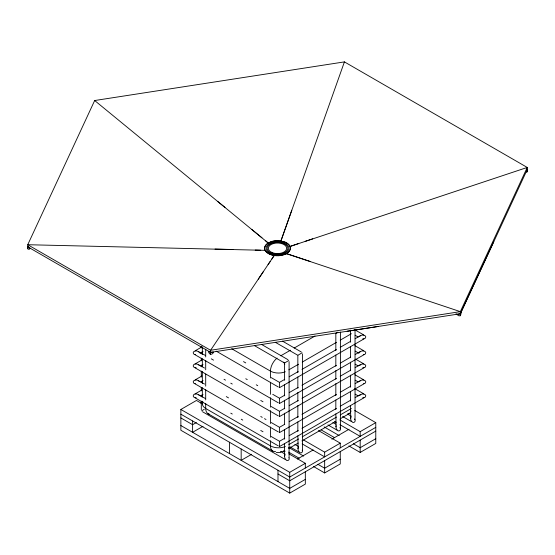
<?xml version="1.0" encoding="UTF-8"?>
<svg xmlns="http://www.w3.org/2000/svg" width="555" height="555" viewBox="0 0 555 555"><rect width="100%" height="100%" fill="white"/><g stroke="black" fill="none" stroke-linecap="round" stroke-linejoin="round"><path stroke-width="0.83" d="M28.007 246.281A20.389 4.072 -80 0 1 27.847 246.545A4.613 0.881 -81.4 0 1 27.771 247.315L27.75 248.834A2.456 1.422 60 0 0 29.859 248.231M201.292 360.799L201.292 358.225M201.292 353.937L201.292 352.224M201.292 347.929L201.292 346.216M202.339 366.432L202.339 358.787M202.339 354.541L202.339 346.889M210.581 354.388L210.525 352.883A4.613 2.74 59.5 0 1 210.31 352.154A20.389 12.016 61.3 0 1 209.769 351.939L208.555 351.419M460.331 313.748L460.331 311.639L527.25 167.45L344.419 61.889L94.669 100.531L27.75 244.72L27.75 246.829L210.581 352.39L460.331 313.748L527.25 169.559L527.25 167.45L290.008 246.455A13.251 6.743 -16 0 1 286.644 253.69M288.877 457.826C290.411 459.45 287.185 462.253 285.652 459.373A4.502 3.677 60 0 1 284.833 457.958L284.521 456.272L284.999 455.1M302.218 450.181C303.724 451.666 300.546 454.6 298.972 451.68A4.502 3.677 60 0 1 298.16 450.265L297.841 435.772M339.944 427.6A4.502 3.677 60 0 1 340.097 427.94C341.797 429.202 338.862 432.921 336.961 429.75A4.502 3.677 60 0 1 336.15 428.335L335.83 413.836M354.492 418.969A4.502 3.677 60 0 1 354.728 419.49C356.449 420.891 353.424 424.415 351.592 421.3A4.502 3.677 60 0 1 350.781 419.885L350.462 405.393M297.841 448.731L298.319 447.406M335.83 426.795L336.052 425.803M350.462 418.352L351.037 416.951M460.345 314.296L460.352 314.241A4.613 1.068 -81 0 0 460.428 313.457A20.389 4.544 -82.4 0 0 460.629 313.131L461.073 312.354M359.494 352.598L360.257 351.586L361.895 350.996A4.502 3.677 0 0 1 363.532 350.996C367.25 351.384 365.655 355.082 363.56 354.61A4.502 3.677 0 0 1 363.261 354.652M359.536 381.556L360.355 380.626L361.895 380.092A4.502 3.677 0 0 1 363.532 380.092C367.368 380.612 365.551 384.178 363.56 383.706M217.886 201.611L268.336 243.111A13.251 9.976 5.7 0 1 280.844 241.175L344.419 61.889M280.837 241.189L291.798 210.234M359.543 336.607L360.375 335.692L361.895 335.171A4.502 3.677 0 0 1 363.532 335.171C367.368 335.692 365.551 339.258 363.56 338.786A4.502 3.677 0 0 1 362.713 338.848M359.557 365.481L361.895 364.08A4.502 3.677 0 0 1 363.532 364.08C367.313 364.503 365.579 368.173 363.56 367.688A4.502 3.677 0 0 1 362.713 367.757M526.508 171.356L526.952 170.225A20.389 4.62 -82.2 0 0 527.153 169.684L526.986 169.324A19.668 11.364 60 0 1 526.556 169.157M359.564 395.438L361.895 394.064A4.502 3.677 0 0 1 363.532 394.064C367.354 394.543 365.544 398.164 363.56 397.678A4.502 3.677 0 0 1 362.713 397.741M493.79 241.654L461.378 311.494M210.581 353.049L210.678 352.855A4.724 3.725 -24.9 0 0 210.949 352.245M27.771 247.461L27.826 247.357A4.724 2.726 60 0 0 28.021 246.899L27.847 246.538M263.403 271.548L210.581 350.274L210.581 352.39M258.269 279.186L270.077 261.62M268.065 264.61L274.135 255.612L271.811 259.074M460.421 313.464L459.97 313.721A19.668 15.505 -24.9 0 1 459.235 313.936L457.611 314.345L455.974 313.797M195.117 350.822L201.805 346.965M200.043 353.264L203.04 351.537M195.117 363.907L201.805 360.042M200.792 365.912L203.04 364.614M195.117 379.918L201.805 376.061M200.792 381.93L203.04 380.633M195.117 393.89L201.805 390.026M200.792 395.902L203.04 394.598M305.326 471.778L305.326 484.106L289.731 493.111L180.868 430.257L180.868 409.465L196.463 400.46L201.722 403.492M280.768 355.797L290.445 350.212M294.171 348.061L315.004 336.032M200.32 402.958L201.819 402.091M201.611 410.846L204.268 409.312M284.84 362.797L288.773 360.521M298.167 355.103L302.1 352.827M336.157 333.166L336.92 332.729M337.162 332.591L337.877 332.174M196.345 422.549L192.606 424.707L180.868 417.929M288.864 369.817L298.541 364.233M302.26 362.082L336.497 342.317M340.215 340.166L351.384 333.721M203.005 426.309L192.606 432.31L192.606 420.961M284.736 379.363L279.484 382.388L271.242 377.629M289.231 376.762L298.222 371.572M301.969 369.408L336.448 349.504M340.194 347.34L350.684 341.283M355.186 338.689L360.431 335.657M279.484 387.674L363.858 338.966M284.736 395.188L279.484 398.212L272.741 394.321M289.231 392.586L298.222 387.397M301.969 385.232L336.448 365.329M340.194 363.164L350.684 357.108M355.186 354.513L360.431 351.481M279.484 403.499L363.858 354.791M284.736 408.265L279.484 411.297L271.242 406.531M289.231 405.67L298.222 400.474M301.969 398.31L336.448 378.406M340.194 376.241L350.684 370.185M355.186 367.59L360.431 364.559M279.484 416.583L363.858 367.868M284.736 424.284L279.484 427.308L271.242 422.549M289.231 421.682L298.222 416.493M301.969 414.328L336.448 394.425M340.194 392.26L350.684 386.204M355.186 383.609L360.431 380.577M279.484 432.595L363.858 383.887M251.644 454.302L241.168 460.345L241.168 449.002M284.736 438.249L279.484 441.281L271.242 436.521M289.231 435.654L298.222 430.465M301.969 428.3L336.448 408.397M340.194 406.232L350.684 400.176M355.186 397.574L360.431 394.55M279.484 446.567L363.858 397.859M288.864 444.583L298.541 438.998M302.26 436.847L336.497 417.083M340.215 414.939L351.384 408.487M288.676 448.565L298.243 443.043M301.92 440.92L335.768 421.377M340.18 418.831L349.012 413.732M297.445 459.027L313.159 449.959M331.862 439.158L349.074 429.223M180.868 409.465L289.731 472.312L305.326 463.307L305.326 468.031M303.64 440.011L324.661 452.152L340.257 443.147L340.257 447.864M339.91 419.941L360.181 431.644L375.777 422.639L375.777 443.431L360.181 452.436L348.915 445.936M375.777 427.357L289.731 477.036L180.868 414.183M375.777 431.103L289.731 480.783L277.993 474.005M305.326 479.381L289.731 488.386L180.868 425.532M340.257 459.214L324.661 468.219L317.904 464.32M375.777 438.707L360.181 447.712L353.424 443.813M313.395 466.443L324.661 472.943L340.257 463.938L340.257 451.61M298.763 243.499L290.015 246.469A13.251 9.282 -14.1 0 0 280.872 241.175M305.195 241.349L312.708 238.837M347.132 331.266L378.267 326.472M280.774 452.422L276.307 452.422M213.002 352.161L211.677 352.231A19.668 15.505 -24.9 0 1 210.942 352.245L210.317 352.154M215.028 249.077L232.892 249.507M260.725 250.229L27.75 244.72L210.581 350.274L460.331 311.639L286.671 253.697L310.155 261.46M255.196 250.069L264.992 250.361A13.251 5.529 10.9 0 0 274.149 255.598M195.443 354.617C193.327 355.068 191.704 351.405 195.443 350.996A4.502 3.677 0 0 1 197.074 350.996L205.288 355.373M195.443 383.713C193.397 384.226 191.669 380.515 195.443 380.092A4.502 3.677 0 0 1 197.074 380.092L204.538 384.039M204.538 368.021L197.129 364.087A4.502 3.677 0 0 0 195.443 364.08C193.286 363.629 191.718 367.25 195.443 367.694A4.502 3.677 0 0 0 196.206 367.757M205.288 398.441L197.15 394.078A4.502 3.677 0 0 0 195.443 394.064C193.313 393.585 191.732 397.29 195.443 397.678A4.502 3.677 0 0 0 196.206 397.741M354.86 329.802L363.858 334.998M355.186 335.275L358.183 337.01M354.86 345.626L363.858 350.822M355.186 351.1L358.932 353.264M355.609 359.14L363.858 363.907M355.186 364.184L358.183 365.912M354.86 374.729L363.858 379.918M355.186 380.196L358.183 381.93M282.53 341.159L301.275 351.981M275.356 342.31L297.841 355.29L297.841 372.599M354.86 388.694L363.858 393.89M355.186 394.168L358.183 395.902M261.71 344.523L287.948 359.675M254.537 345.675L284.514 362.984L284.514 380.286M354.756 410.499L375.777 422.639M347.513 414.016L351.26 416.181M231.74 348.762L270.445 371.108A11.447 6.611 0 0 0 285.332 371.753M342.608 416.479L351.606 421.668M243.513 361.617L245.761 362.921M216.11 351.086L278.339 387.015M334.651 421.627L336.157 422.494M339.91 424.658L360.181 436.362L360.181 431.644M332.882 422.466L335.879 424.2M327.977 424.922L336.975 430.118M211.282 358.835L213.536 360.139M245.761 378.746L247.259 379.606M256.25 384.802L257.749 385.663M324.141 426.906L339.161 435.578M195.117 354.791L278.339 402.84M321.137 429.896L334.651 437.701M318.48 430.576L340.257 443.147M224.026 379.273L225.524 380.14M230.769 383.165L232.268 384.032M260.753 400.474L263.001 401.771M195.117 367.868L278.339 415.917M226.274 396.589L228.521 397.886M260.753 416.493L262.251 417.36M264.499 418.657L265.998 419.524M302.135 443.868L324.661 456.869L324.661 452.152M195.117 383.887L278.339 431.936M294.892 444.402L298.639 446.56M289.988 446.858L298.985 452.054M230.769 413.156L232.268 414.023M241.265 419.212L242.764 420.079M260.753 430.465L263.001 431.762M288.621 447.413L303.64 456.085M195.117 397.859L278.339 445.908M288.621 452.138L299.131 458.208M283.556 450.736L285.055 451.603M288.808 453.775L305.326 463.307M280.816 451.659L285.312 454.254M208.063 413.732L272.817 451.111M202.436 411.692L285.659 459.748M198.544 351.481L199.398 352.349M198.544 364.559L199.418 365.481M198.544 380.577L199.439 381.556M198.544 394.55L199.411 395.438M29.741 248.147L28.555 247.308A19.668 11.343 60 0 1 28.014 246.899M94.669 100.531L224.969 207.424M251.72 229.402L261.939 237.804M265.699 240.905L268.349 243.104A13.251 8.117 17.4 0 0 264.999 250.34M526.466 171.467A2.47 0.52 -81.2 0 0 527.243 171.495L527.174 170.003A4.724 2.726 60 0 1 526.979 169.324M527.243 170.191L527.236 170.163A4.613 0.93 -82.3 0 1 527.146 169.691M460.331 315.753L460.255 314.29A4.724 3.725 -24.8 0 1 459.963 313.728M360.181 440.108L360.181 452.436M355.04 329.649L355.04 419.691M350.462 330.1L350.462 342.213M350.462 346.542L350.462 357.795M350.462 362.124L350.462 370.775M350.462 375.104L350.462 387.217M350.462 391.546L350.462 401.064M340.409 332.036L340.409 428.134M335.83 333.354L335.83 350.663M335.83 354.992L335.83 366.238M335.83 370.567L335.83 379.225M335.83 383.547L335.83 395.666M335.83 399.995L335.83 409.514M324.661 460.615L324.661 472.943M302.42 353.965L302.42 450.07M297.841 376.921L297.841 388.174M297.841 392.503L297.841 401.154M297.841 405.483L297.841 417.596M297.841 421.925L297.841 431.443M289.731 472.312L289.731 493.111M289.093 361.659L289.093 457.764M284.514 384.615L284.514 395.868M284.514 400.197L284.514 408.848M284.514 413.177L284.514 424.422M284.514 429.619L284.514 439.137M284.514 443.466L284.514 456.446M279.484 382.763L279.484 387.307M279.484 398.587L279.484 403.131M279.484 411.664L279.484 416.208M279.484 427.683L279.484 432.227M279.484 441.655L279.484 446.199M277.993 470.258L277.993 481.608M270.445 377.983L270.445 371.108A11.447 6.611 -60 0 1 277.063 358.093M270.445 382.277L270.445 394.307M270.445 397.748L270.445 407.204M270.445 410.638L270.445 423.527M270.445 426.968L270.445 437.278M270.445 440.719L270.445 445.873A11.447 6.611 -60 0 0 275.558 451.61M229.43 442.224L229.43 453.574M205.697 349.192L205.697 356.927M205.697 360.362L205.697 369.817M205.697 374.112L205.697 386.148M205.697 389.582L205.697 399.898M205.697 403.332L205.697 408.487A11.447 6.611 -60 0 0 209.36 414.196M202.339 371.531L202.339 383.429M202.339 387.674L202.339 397.019M202.339 401.272L202.339 403.818M201.292 365.093L201.292 366.806M201.292 371.101L201.292 377.102M201.292 387.404L201.292 390.831M201.292 395.125L201.292 396.839M201.292 401.133L201.292 409.715M202.88 401.813A11.447 6.611 0 0 0 205.697 408.487L270.445 445.873A11.447 6.611 0 0 0 285.332 446.518M284.819 450.722A11.447 6.611 60 0 1 280.768 451.472M351.072 410.88A11.447 6.611 60 0 1 347.714 414.196M283.64 362.124A11.447 6.611 60 0 1 284.819 364.17M286.609 253.697A13.251 4.849 -3.8 0 1 274.177 255.598M457.452 314.38A2.456 1.942 -24.9 0 0 460.31 315.677A2.47 0.52 -81.2 0 0 461.115 312.278M527.236 171.481A2.456 1.422 60 0 1 526.417 170.982M213.453 352.127A2.456 1.942 -24.9 0 1 210.602 354.312M210.567 354.298A2.47 1.422 60 0 1 208.437 351.37M28.027 248.175A2.47 0.52 -81.2 0 1 27.757 248.737M270.784 253.649A11.447 6.611 0 0 0 288.884 248.98A11.447 6.611 0 0 0 272.831 242.264A11.447 6.611 0 0 0 270.784 253.649M272.13 252.58A9.157 5.286 0 0 0 286.609 248.841A9.157 5.286 0 0 0 273.768 243.472A9.157 5.286 0 0 0 272.13 252.58M269.917 254.35A12.925 7.465 0 0 0 290.355 249.077A12.925 7.465 0 0 0 272.227 241.494A12.925 7.465 0 0 0 269.917 254.35M271.43 253.142A10.344 5.973 0 0 0 287.788 248.924A10.344 5.973 0 0 0 273.282 242.854A10.344 5.973 0 0 0 271.43 253.142"/></g></svg>
